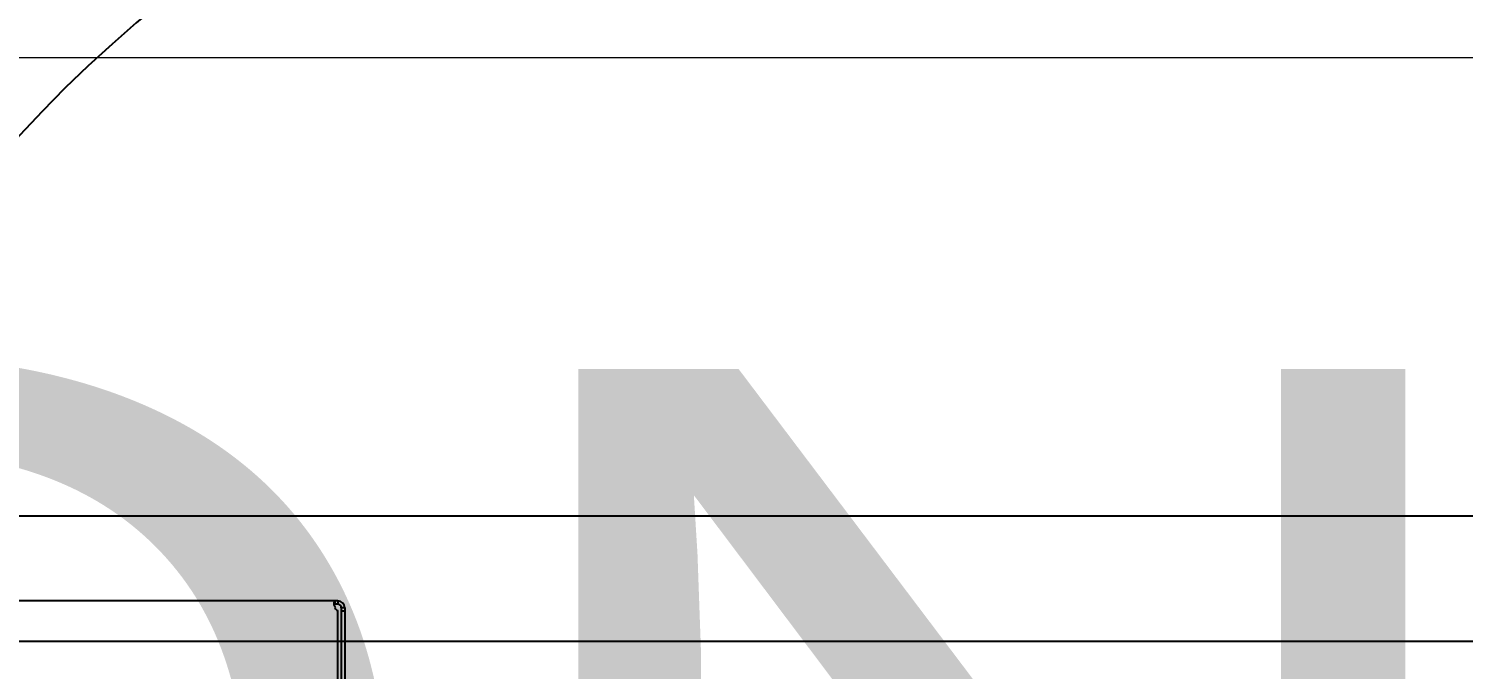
# Model space of a CAD drawing. Header units: inches. Extents: x -40190 to 0, y -3216 to 2257.
# Drawn here: x -22047.39 to -22020.39, y 324.45 to 336.51 of the extents above; entities that cross this region are included whole.
import ezdxf
from ezdxf import colors
from ezdxf.entities.mleader import LeaderData, LeaderLine
from ezdxf.enums import TextEntityAlignment as Align
from ezdxf.math import Vec2, Vec3

# ---------------------------------------------------------------- set-up
doc = ezdxf.new("R2010")
doc.units = ezdxf.units.IN
doc.header["$LTSCALE"] = 0.5
doc.header["$MEASUREMENT"] = 0
for name, color, linetype in [('A113$0$A-ANNO-TEXT', 8, 'Continuous'), ('A113$0$E-POWER-GEN', 8, 'Continuous'), ('E-Anno-Keyn', 72, 'Continuous'), ('E-Anno-Note', 6, 'Continuous'), ('M-Elect-Generator', 94, 'Continuous'), ('M-HVAC-text', 6, 'Continuous'), ('XREF', 7, 'Continuous')]:
    doc.layers.add(name, color=color, linetype=linetype)
doc.styles.add('A113$0$Arial', font='arial.ttf', dxfattribs={"height": 0.07683851047904193})
doc.styles.add('MAMEP ANNO', font='arial.ttf', dxfattribs={"height": 0.1015625})
doc.styles.get("Standard").update_dxf_attribs({"font": 'simplex.shx'})

# ---------------------------------------------------------------- blocks, each defined once
blk = doc.blocks.new('MLD-KeyNote')
at = {"color": 0, "linetype": 'Continuous', "transparency": 16777216}
blk.add_lwpolyline([(-0.09374999999999836, -0.09374999999999824), (0.09375000000000164, -0.09374999999999824), (0.09375000000000164, 0.09375000000000176), (-0.09374999999999836, 0.09375000000000176)], close=True, dxfattribs=at)
at = {"color": 0, "linetype": 'ByBlock', "transparency": 16777216, "style": 'MAMEP ANNO'}
blk.add_attdef('ID', text='', height=0.1015625, dxfattribs=at).set_placement((1.636051583235917e-15, 1.757853122323165e-15), align=Align.MIDDLE_CENTER)
blk = doc.blocks.new('A113')
at = {"layer": 'A113$0$E-POWER-GEN', "lineweight": 0}
blk.add_3dface([(-22082.14617606866, 335.9657630724704, 1992.754061503529), (-21939.92041288386, 335.9657630724704, 1992.754061503529), (-21939.92041288386, 268.1657630724706, 1992.754061503529), (-22082.14617606866, 268.1657630724706, 1992.754061503529)], dxfattribs=at)
at = {"layer": 'A113$0$A-ANNO-TEXT', "lineweight": 13, "style": 'A113$0$Arial', "width": 1.246875153404916}
blk.add_text('CONC. ', height=15.99999803149606, dxfattribs=at).set_placement((-22081.21242154393, 314.1040284122235))

msp = doc.modelspace()

# ---------------------------------------------------------------- linework, layer by layer
at = {"layer": 'M-Elect-Generator', "color": 1}
for p, q in [((-21976.28765006119, 327.3374229623096, 0.0009842517643196178), (-22051.48903066899, 327.3374229623096, 0.0009842517643196178)), ((-22041.57701623547, 325.7408700912911, 0.0009842517643196178), (-22060.14900117406, 325.7408700912911, 0.0009842517643196178)), ((-22041.62971968508, 325.7408700912911, 0.0009842517643196178), (-22041.62971968508, 325.677874170362, 0.0009842517643196178)), ((-22041.57701623547, 325.677874170362, 0.0009842517643196178), (-22041.62971968508, 325.677874170362, 0.0009842517643196178)), ((-22041.57701623547, 325.7408700912911, 0.0009842517643196178), (-22041.57701623547, 325.677874170362, 0.0009842517643196178)), ((-22041.57701623547, 314.1259971701911, 0.0009842517643196178), (-22041.57701623547, 325.5582375547692, 0.0009842517643196178)), ((-22041.44708714856, 325.6109410043773, 0.0009842517643196178), (-22041.51008306949, 325.6109410043773, 0.0009842517643196178)), ((-22041.51008306949, 325.6109410043773, 0.0009842517643196178), (-22041.51008306949, 315.061092871465, 0.0009842517643196178)), ((-22041.44708714856, 325.5486949630595, 0.0009842517643196178), (-22041.51008306949, 325.5486949630595, 0.0009842517643196178)), ((-22041.44708714856, 325.6109410043773, 0.0009842517643196178), (-22041.44708714856, 315.061092871465, 0.0009842517643196178)), ((-21968.86818535966, 324.975569148919, 0.0009842517643196178), (-22055.48818535966, 324.975569148919, 0.0009842517643196178))]:
    msp.add_line(p, q, dxfattribs=at)
at = {"layer": 'M-Elect-Generator', "color": 1, "elevation": 0.0009842517643196178}
for points in [[(-22041.62971968508, 325.7408700912911), (-22041.64120406261, 325.7365352035686), (-22041.6478214481, 325.723539633158), (-22041.64999307262, 325.7028147428064)], [(-22041.62971968508, 325.677874170362), (-22041.64108263129, 325.6757014913564), (-22041.64663846959, 325.6701323390207)]]:
    msp.add_lwpolyline(points, dxfattribs=at)
at = {"layer": 'M-Elect-Generator', "color": 1}
for centre, radius, start, end in [((-22029.17820327161, 317.5626644421918, 0.0009842517643196178), 25, 58.82160535507104, 52.94650351238769), ((-22041.57701623547, 325.6109410043773, 0.0009842517643196178), 0.129929086914, 1.042204158021965e-10, 90), ((-22041.57701623547, 325.6109410043773, 0.0009842517643196178), 0.066933165986, 1.042204158021965e-10, 89.99999999958312), ((-22041.50234638295, 325.6856108569009, 0.0009842517643196178), 0.147646689675, 210.380044770642, 239.6199552293952)]:
    msp.add_arc(centre, radius, start, end, dxfattribs=at)
for points, start_tangent, end_tangent in [([(-22041.64999307262, 325.7028147428064, 0.0009842517643196178), (-22041.64904200425, 325.6777764097806, 0.0009842517643196178)], (-1.224646799147353e-16, -1), (0.09254899716432816, -0.9957081314943035)), ([(-22041.64904200425, 325.6777764097806, 0.0009842517643196178), (-22041.64811613087, 325.6699184119498, 0.0009842517643196178)], (0.09254899713179982, -0.9957081314973271), (0.1432803358863479, -0.9896821435937375)), ([(-22041.64811613087, 325.6699184119498, 0.0009842517643196178), (-22041.64120406261, 325.6442226022264, 0.0009842517643196178), (-22041.62289040268, 325.6185921137567, 0.0009842517643196178)], (0.1432803359695814, -0.9896821435816876), (0.7460376992646214, -0.665903710213384))]:
    msp.add_spline(points, degree=3, dxfattribs=dict(at, start_tangent=start_tangent, end_tangent=end_tangent))

# ---------------------------------------------------------------- block references
at = {"layer": 'XREF'}
msp.add_blockref('A113', (0.0751213448929775, 0), dxfattribs=at)

# ---------------------------------------------------------------- leaders
at = {"layer": 'E-Anno-Keyn'}
ml = msp.add_multileader_block('Standard', dxfattribs=at)
ml.set_content('MLD-KeyNote', color=256, scale=96)
ml.set_attribute('ID', '18', width=0)
ml.set_leader_properties(color=256, linetype='Continuous')
ml.build(insert=Vec2(0, 0))
ml.multileader.update_dxf_attribs({"has_dogleg": 0, "text_left_attachment_type": 2, "text_right_attachment_type": 2, "dogleg_length": 3.84375, "arrow_head_size": 12, "scale": 96})
ctx = ml.context
ctx.base_point, ctx.scale, ctx.char_height, ctx.arrow_head_size, ctx.landing_gap_size, ctx.plane_origin = Vec3(-23166.11884593583, 1004.808821664998), 96, 737.28, 12, 384, Vec3(-23254.35686812604, 947.5748707970652)
ctx.left_attachment, ctx.right_attachment = 2, 2
notes = []
notes.append((ctx, [(0, (0, 0, 0), (0, 0), (1, 0), 1, [])]))
ctx.block.insert = Vec3(-23157.11884593583, 1004.808821664997)
ml = msp.add_multileader_block('Standard', dxfattribs=at)
ml.set_content('MLD-KeyNote', color=256, scale=96)
ml.set_attribute('ID', '18', width=0)
ml.set_leader_properties(color=256, linetype='Continuous')
ml.build(insert=Vec2(0, 0))
ml.multileader.update_dxf_attribs({"has_dogleg": 0, "text_left_attachment_type": 2, "text_right_attachment_type": 2, "dogleg_length": 3.84375, "arrow_head_size": 12, "scale": 96})
ctx = ml.context
ctx.base_point, ctx.scale, ctx.char_height, ctx.arrow_head_size, ctx.landing_gap_size, ctx.plane_origin = Vec3(-22208.4749572753, 994.8595671767634), 96, 737.28, 12, 384, Vec3(-22296.71297946551, 937.625616308831)
ctx.left_attachment, ctx.right_attachment = 2, 2
notes.append((ctx, [(0, (0, 0, 0), (0, 0), (1, 0), 1, [])]))
ctx.block.insert = Vec3(-22199.4749572753, 994.8595671767632)
ml = msp.add_multileader_block('Standard', dxfattribs=at)
ml.set_content('MLD-KeyNote', color=(89, 89, 89), scale=96)
ml.set_attribute('ID', '8', width=0)
ml.set_leader_properties(color=256, linetype='Continuous')
ml.build(insert=Vec2(0, 0))
ml.multileader.update_dxf_attribs({"has_dogleg": 0, "text_left_attachment_type": 2, "text_right_attachment_type": 2, "dogleg_length": 3.84375, "arrow_head_size": 12, "scale": 96})
ctx = ml.context
ctx.base_point, ctx.scale, ctx.char_height, ctx.arrow_head_size, ctx.landing_gap_size, ctx.plane_origin = Vec3(-23073.72318044271, 986.3881533219098), 96, 737.28, 12, 384, Vec3(-23174.97113428323, 930.5012712296153)
ctx.left_attachment, ctx.right_attachment = 2, 2
notes.append((ctx, [(0, (0, 0, 0), (0, 0), (1, 0), 1, [])]))
ctx.block.insert = Vec3(-23064.72318044271, 986.3881533219094)
ml = msp.add_multileader_block('Standard', dxfattribs=at)
ml.set_content('MLD-KeyNote', color=(89, 89, 89), scale=96)
ml.set_attribute('ID', '8', width=0)
ml.set_leader_properties(color=256, linetype='Continuous')
ml.build(insert=Vec2(0, 0))
ml.multileader.update_dxf_attribs({"has_dogleg": 0, "text_left_attachment_type": 2, "text_right_attachment_type": 2, "dogleg_length": 3.84375, "arrow_head_size": 12, "scale": 96})
ctx = ml.context
ctx.base_point, ctx.scale, ctx.char_height, ctx.arrow_head_size, ctx.landing_gap_size, ctx.plane_origin = Vec3(-22400.96700039401, 910.1220080700588), 96, 737.28, 12, 384, Vec3(-22502.21495423453, 854.2351259777644)
ctx.left_attachment, ctx.right_attachment = 2, 2
notes.append((ctx, [(0, (0, 0, 0), (0, 0), (1, 0), 1, [])]))
ctx.block.insert = Vec3(-22391.96700039401, 910.1220080700585)
ml = msp.add_multileader_block('Standard', dxfattribs=at)
ml.set_content('MLD-KeyNote', color=(89, 89, 89), scale=96)
ml.set_attribute('ID', '8', width=0)
ml.set_leader_properties(color=256, linetype='Continuous')
ml.build(insert=Vec2(0, 0))
ml.multileader.update_dxf_attribs({"has_dogleg": 0, "text_left_attachment_type": 2, "text_right_attachment_type": 2, "dogleg_length": 3.84375, "arrow_head_size": 12, "scale": 96})
ctx = ml.context
ctx.base_point, ctx.scale, ctx.char_height, ctx.arrow_head_size, ctx.landing_gap_size, ctx.plane_origin = Vec3(-22801.97101036644, 603.7335930287736), 96, 737.28, 12, 384, Vec3(-22903.21896420696, 547.8467109364792)
ctx.left_attachment, ctx.right_attachment = 2, 2
notes.append((ctx, [(0, (0, 0, 0), (0, 0), (1, 0), 1, [])]))
ctx.block.insert = Vec3(-22792.97101036644, 603.7335930287734)
ml = msp.add_multileader_block('Standard', dxfattribs=at)
ml.set_content('MLD-KeyNote', color=(89, 89, 89), scale=96)
ml.set_attribute('ID', '8', width=0)
ml.set_leader_properties(color=256, linetype='Continuous')
ml.build(insert=Vec2(0, 0))
ml.multileader.update_dxf_attribs({"has_dogleg": 0, "text_left_attachment_type": 2, "text_right_attachment_type": 2, "dogleg_length": 3.84375, "arrow_head_size": 12, "scale": 96})
ctx = ml.context
ctx.base_point, ctx.scale, ctx.char_height, ctx.arrow_head_size, ctx.landing_gap_size, ctx.plane_origin = Vec3(-22251.94552472193, 584.1149965260048), 96, 737.28, 12, 384, Vec3(-22353.19347856245, 528.2281144337104)
ctx.left_attachment, ctx.right_attachment = 2, 2
notes.append((ctx, [(0, (0, 0, 0), (0, 0), (1, 0), 1, [])]))
ctx.block.insert = Vec3(-22242.94552472193, 584.1149965260046)
at = {"layer": 'E-Anno-Note'}
ml = msp.add_multileader_mtext('Standard', dxfattribs=at)
ml.set_content('HEAT TRACE FOR \\PATRIUM GUTTERS', color=(89, 89, 89), style='MAMEP ANNO')
ml.set_leader_properties(color=256, linetype='Continuous')
ml.build(insert=Vec2(0, 0))
ml.multileader.update_dxf_attribs({"has_dogleg": 0, "text_right_attachment_type": 3, "dogleg_length": 3.84375, "arrow_head_size": 12, "scale": 96})
ctx = ml.context
ctx.base_point, ctx.scale, ctx.char_height, ctx.arrow_head_size, ctx.landing_gap_size, ctx.plane_origin = Vec3(-23030.77594381114, 582.7397927371942), 96, 7.68, 12, 3.75, Vec3(-22941.28707589846, 600.9933375918292)
ctx.right_attachment = 3
notes.append((ctx, [(0, (0, 0, 0), (0, 0), (1, 0), 1, [])]))
ctx.mtext.insert, ctx.mtext.flow_direction = Vec3(-23027.02594381114, 586.6452770482447), 5
at = {"layer": 'M-HVAC-text'}
ml = msp.add_multileader_block('Standard', dxfattribs=at)
ml.set_content('MLD-KeyNote', color=(89, 89, 89), scale=96)
ml.set_attribute('ID', '15', width=0)
ml.set_leader_properties(color=256, linetype='Continuous')
ml.build(insert=Vec2(0, 0))
ml.multileader.update_dxf_attribs({"has_dogleg": 0, "text_left_attachment_type": 2, "text_right_attachment_type": 2, "dogleg_length": 3.84375, "arrow_head_size": 12, "scale": 96})
ctx = ml.context
ctx.base_point, ctx.scale, ctx.char_height, ctx.arrow_head_size, ctx.landing_gap_size, ctx.plane_origin = Vec3(-22893.33724491809, 1357.488867287291), 96, 737.28, 12, 384, Vec3(-22994.58519875861, 1301.601985194997)
ctx.left_attachment, ctx.right_attachment = 2, 2
notes.append((ctx, [(0, (0, 0, 0), (0, 0), (1, 0), 1, [])]))
ctx.block.insert = Vec3(-22884.33724491809, 1357.488867287291)
ml = msp.add_multileader_block('Standard', dxfattribs=at)
ml.set_content('MLD-KeyNote', color=(89, 89, 89), scale=96)
ml.set_attribute('ID', '15', width=0)
ml.set_leader_properties(color=256, linetype='Continuous')
ml.build(insert=Vec2(0, 0))
ml.multileader.update_dxf_attribs({"has_dogleg": 0, "text_left_attachment_type": 2, "text_right_attachment_type": 2, "dogleg_length": 3.84375, "arrow_head_size": 12, "scale": 96})
ctx = ml.context
ctx.base_point, ctx.scale, ctx.char_height, ctx.arrow_head_size, ctx.landing_gap_size, ctx.plane_origin = Vec3(-22532.38319022197, 1345.395591003668), 96, 737.28, 12, 384, Vec3(-22633.63114406248, 1289.508708911373)
ctx.left_attachment, ctx.right_attachment = 2, 2
notes.append((ctx, [(0, (0, 0, 0), (0, 0), (1, 0), 1, [])]))
ctx.block.insert = Vec3(-22523.38319022197, 1345.395591003668)
ml = msp.add_multileader_block('Standard', dxfattribs=at)
ml.set_content('MLD-KeyNote', color=(89, 89, 89), scale=96)
ml.set_attribute('ID', '15', width=0)
ml.set_leader_properties(color=256, linetype='Continuous')
ml.build(insert=Vec2(0, 0))
ml.multileader.update_dxf_attribs({"has_dogleg": 0, "text_left_attachment_type": 2, "text_right_attachment_type": 2, "dogleg_length": 3.84375, "arrow_head_size": 12, "scale": 96})
ctx = ml.context
ctx.base_point, ctx.scale, ctx.char_height, ctx.arrow_head_size, ctx.landing_gap_size, ctx.plane_origin = Vec3(-22132.24537080366, 1344.981097347394), 96, 737.28, 12, 384, Vec3(-22233.49332464418, 1289.0942152551)
ctx.left_attachment, ctx.right_attachment = 2, 2
notes.append((ctx, [(0, (0, 0, 0), (0, 0), (1, 0), 1, [])]))
ctx.block.insert = Vec3(-22123.24537080366, 1344.981097347394)
ml = msp.add_multileader_block('Standard', dxfattribs=at)
ml.set_content('MLD-KeyNote', color=(89, 89, 89), scale=96)
ml.set_attribute('ID', '15', width=0)
ml.set_leader_properties(color=256, linetype='Continuous')
ml.build(insert=Vec2(0, 0))
ml.multileader.update_dxf_attribs({"has_dogleg": 0, "text_left_attachment_type": 2, "text_right_attachment_type": 2, "dogleg_length": 3.84375, "arrow_head_size": 12, "scale": 96})
ctx = ml.context
ctx.base_point, ctx.scale, ctx.char_height, ctx.arrow_head_size, ctx.landing_gap_size, ctx.plane_origin = Vec3(-22733.74837921184, 1113.30944663359), 96, 737.28, 12, 384, Vec3(-22834.99633305236, 1057.422564541295)
ctx.left_attachment, ctx.right_attachment = 2, 2
notes.append((ctx, [(0, (0, 0, 0), (0, 0), (1, 0), 1, [])]))
ctx.block.insert = Vec3(-22724.74837921184, 1113.30944663359)
for ctx, leaders in notes:
    for number, flags, end, landing, length, lines in leaders:
        leader = LeaderData()
        leader.index, (leader.has_last_leader_line, leader.has_dogleg_vector, leader.attachment_direction) = number, flags
        leader.last_leader_point, leader.dogleg_vector, leader.dogleg_length = Vec3(end), Vec3(landing), length
        for number, points, colour, breaks in lines:
            line = LeaderLine()
            line.index, line.vertices, line.color, line.breaks = number, Vec3.list(points), colors.encode_raw_color(colour), breaks
            leader.lines.append(line)
        ctx.leaders.append(leader)

doc.saveas('drawing.dxf')
